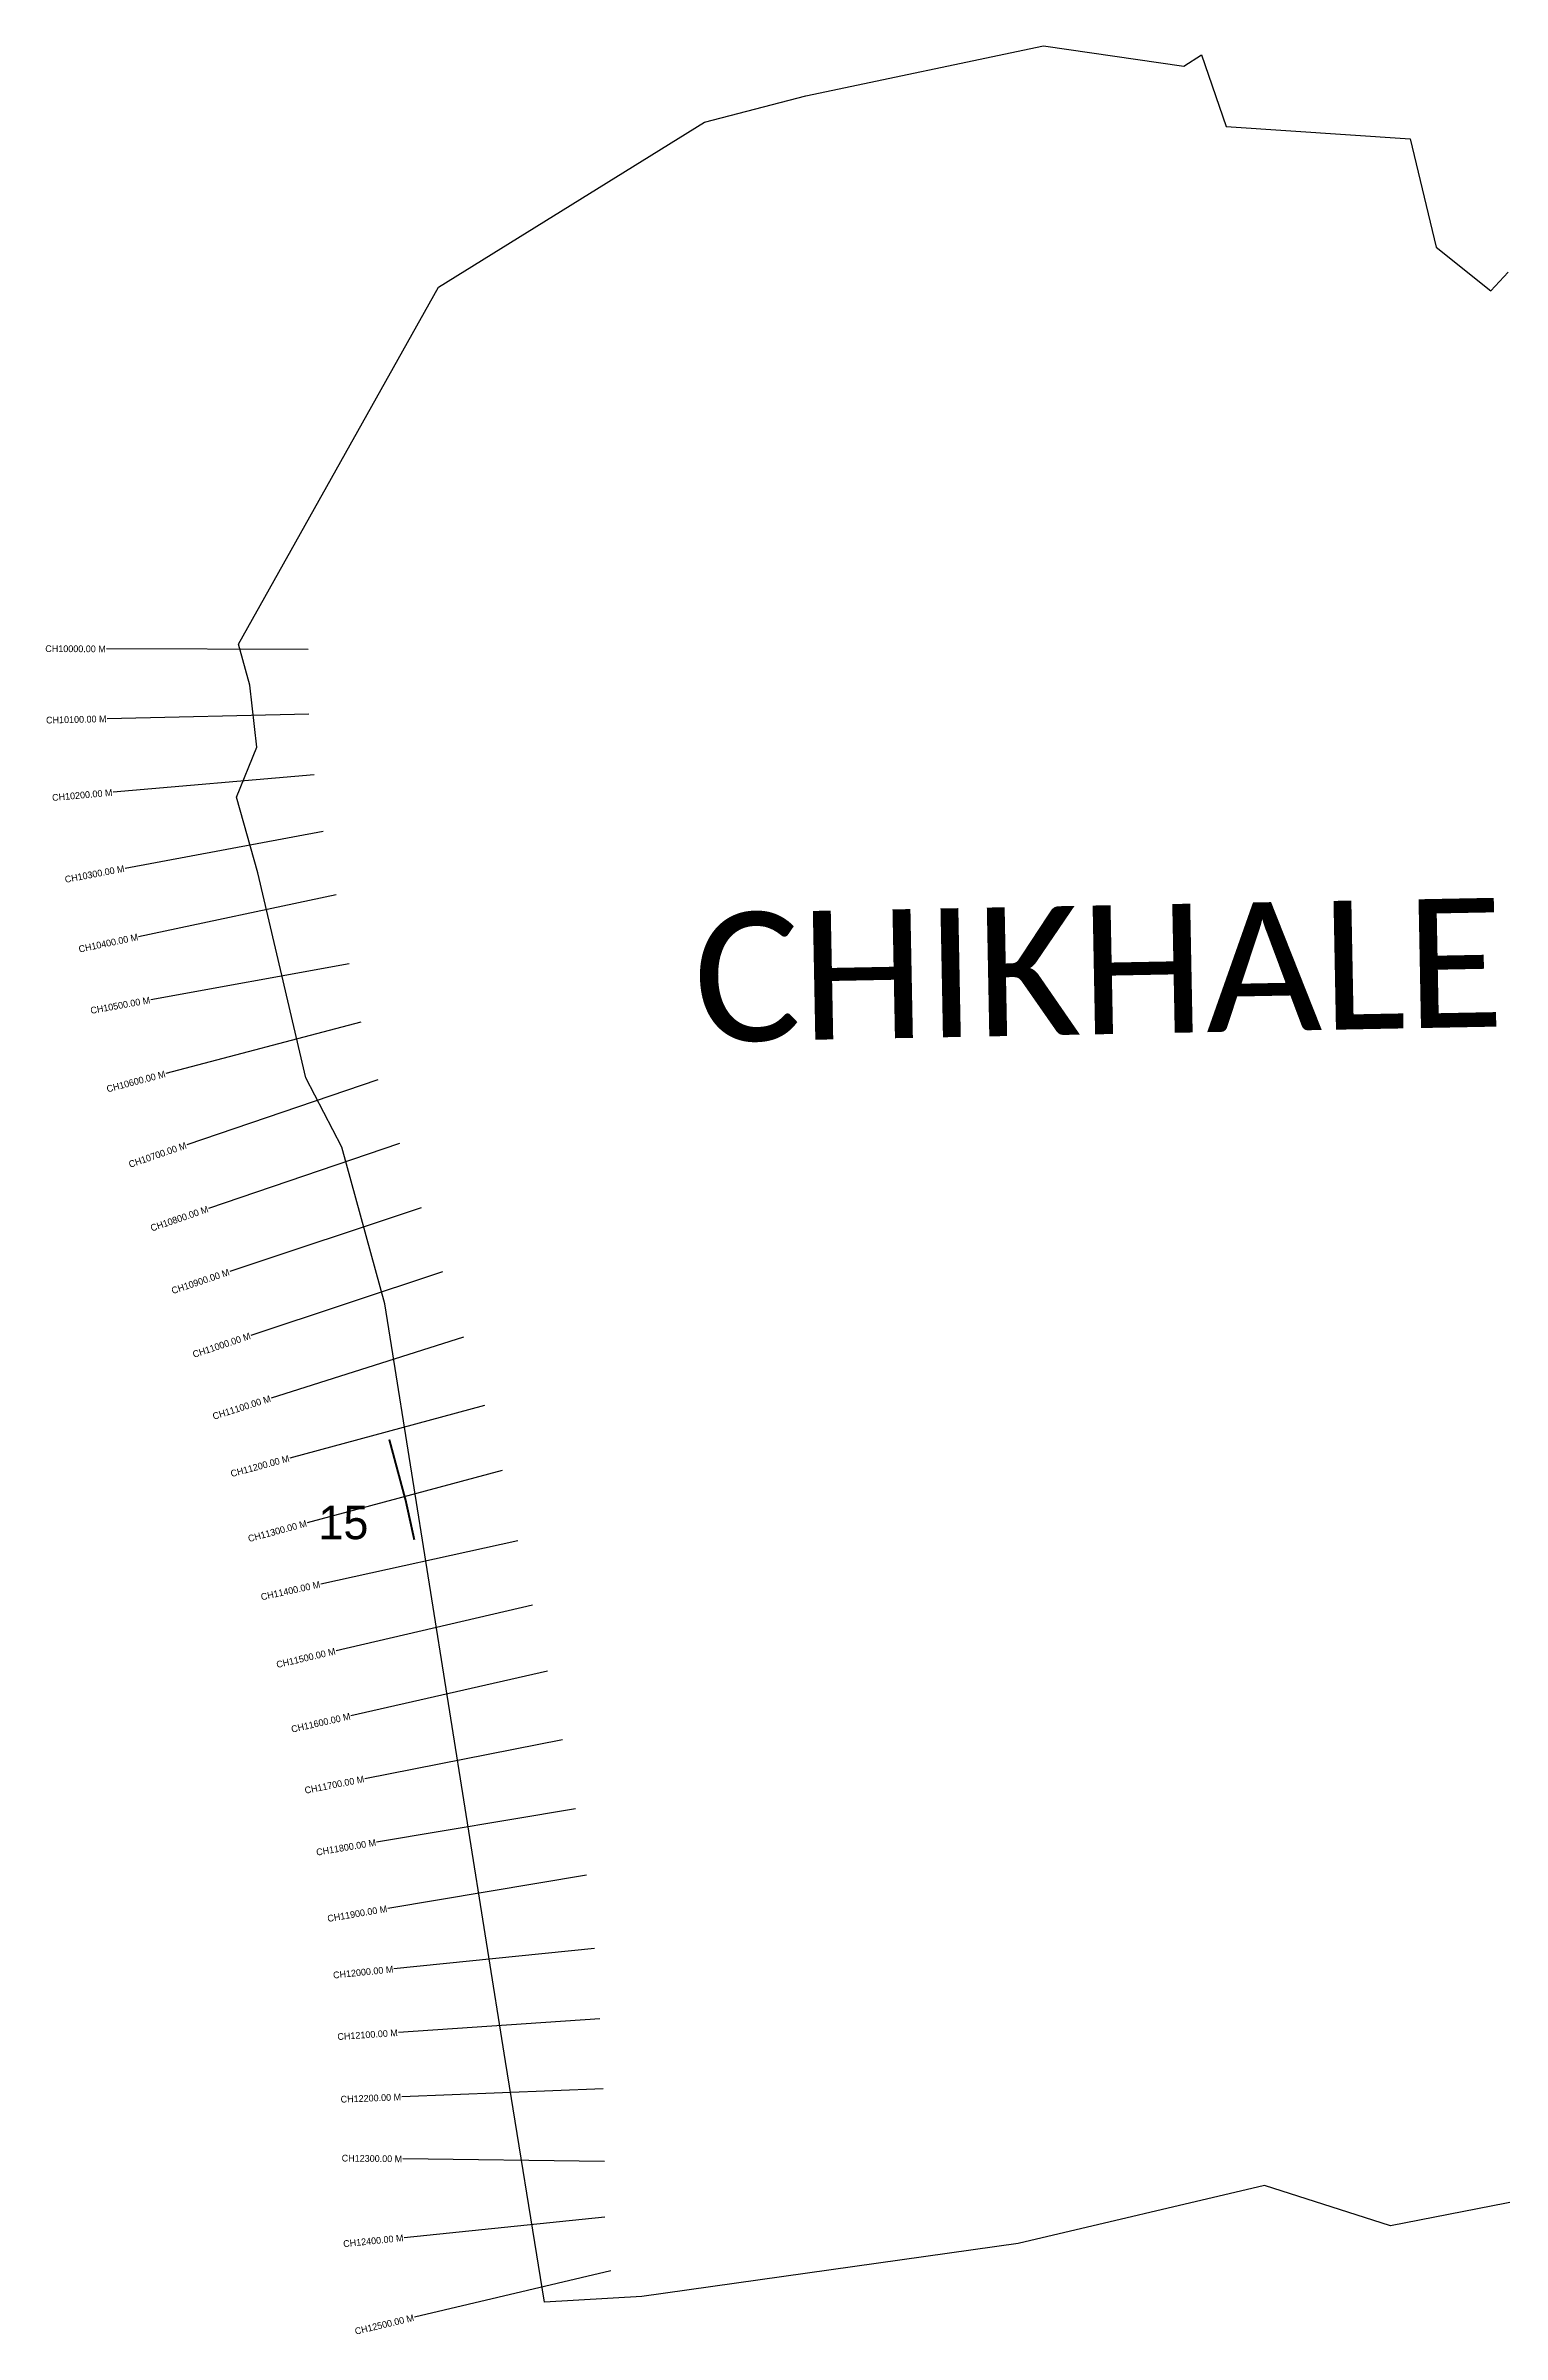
# Model space of a CAD drawing. Header units: metres. Extents: x 260288 to 264081, y 2217234 to 2220636.
# Drawn here: x 260288 to 262453, y 2217234 to 2220636 of the extents above; entities that cross this region are included whole.
import ezdxf
from ezdxf.enums import TextEntityAlignment as Align

# ---------------------------------------------------------------- set-up
doc = ezdxf.new("R2010")
doc.units = ezdxf.units.M
for name, color, linetype in [('ARTIFICIALLY PROTECTED', 4, 'Continuous'), ('CS', 134, 'Continuous'), ('CSMark', 6, 'Continuous'), ('VILLAGE NAME', 250, 'Continuous')]:
    doc.layers.add(name, color=color, linetype=linetype)

msp = doc.modelspace()

# ---------------------------------------------------------------- linework, layer by layer
at = {"color": 6}
msp.add_lwpolyline([(262502.8, 2217437.6), (262287.3, 2217395.5), (262100.1, 2217455.5), (261733.6, 2217369.1), (261174.2, 2217290.4), (261029.4, 2217281.8), (260971, 2217639.7), (260801.5, 2218704.1), (260791.6, 2218766), (260727.9, 2218999), (260674.1, 2219102), (260638.4, 2219254.5), (260602.7, 2219406.9), (260571, 2219519.3), (260601.5, 2219593.5), (260590.8, 2219685.9), (260574.4, 2219746.7), (260871.8, 2220277.1), (261267.4, 2220522.8), (261417.9, 2220561.6), (261771.5, 2220636.1), (261980.1, 2220605.9), (262006.2, 2220622.5), (262043, 2220516.1), (262316.8, 2220498), (262355.3, 2220336.9), (262436.6, 2220271.8), (262462.4, 2220299.4)], dxfattribs=at)
at = {"layer": 'ARTIFICIALLY PROTECTED', "const_width": 3, "flags": 128}
msp.add_lwpolyline([(260798.4, 2218564.3), (260823, 2218472.8), (260835.6, 2218415.3)], dxfattribs=at)
at = {"layer": 'CS'}
for p, q in [((260677.8, 2219738.7), (260377.8, 2219739.6)), ((260678.8, 2219642.5), (260378.9, 2219635.8)), ((260686.5, 2219552.6), (260387.6, 2219526.4)), ((260700.3, 2219468.4), (260405.4, 2219413.3)), ((260719.2, 2219373.8), (260425.6, 2219311.8)), ((260738.9, 2219271.2), (260443.6, 2219218)), ((260756.2, 2219184.9), (260466.2, 2219108.4)), ((260781.3, 2219099.2), (260497.4, 2219002.3)), ((260813.6, 2219004.6), (260529.7, 2218907.7)), ((260845.7, 2218908.7), (260561.1, 2218813.9)), ((260877.3, 2218813.7), (260592.6, 2218719.1)), ((260908.6, 2218716.6), (260622.7, 2218625.9)), ((260940.2, 2218614.7), (260650.5, 2218536.8)), ((260966.1, 2218518.1), (260676.4, 2218440.3)), ((260989.5, 2218413.6), (260696.4, 2218349.5)), ((261011.4, 2218318.1), (260719.2, 2218250.1)), ((261033.9, 2218219.8), (260741.3, 2218153.5)), ((261056.2, 2218117.8), (260761.9, 2218060.1)), ((261075.3, 2218015.6), (260779.5, 2217965.8)), ((261091.9, 2217917), (260796.1, 2217867.1)), ((261103.8, 2217807.9), (260805.3, 2217777.3)), ((261111.3, 2217703), (260812, 2217682.7)), ((261116.7, 2217598.9), (260816.9, 2217587.1)), ((261118.6, 2217491.1), (260818.6, 2217495)), ((261118.8, 2217408.5), (260820.3, 2217377.9)), ((261118.8, 2217408.5), (260820.3, 2217377.9)), ((261127.7, 2217328.6), (260835.8, 2217259.5)), ((261127.7, 2217328.6), (260835.8, 2217259.5))]:
    msp.add_line(p, q, dxfattribs=at)

# ---------------------------------------------------------------- texts
at = {"insert": (260693, 2218466.2), "char_height": 50, "attachment_point": 1}
msp.add_mtext_dynamic_manual_height_columns('15', width=84.374, gutter_width=1, heights=[0], dxfattribs=at)
at = {"layer": 'CSMark'}
for s, rotation, p in [('CH10000.00 M', 359.8221, (260376.8, 2219739.6)), ('CH10100.00 M', 1.2983, (260377.9, 2219635.7)), ('CH10200.00 M', 4.9981, (260386.6, 2219526.3)), ('CH10300.00 M', 10.5649, (260404.4, 2219413.2)), ('CH10400.00 M', 11.9153, (260424.6, 2219311.6)), ('CH10500.00 M', 10.2154, (260442.6, 2219217.8)), ('CH10600.00 M', 14.7836, (260465.2, 2219108.1)), ('CH10700.00 M', 18.8563, (260496.4, 2219002)), ('CH10800.00 M', 18.8563, (260528.8, 2218907.3)), ('CH10900.00 M', 18.4305, (260560.2, 2218813.6)), ('CH11000.00 M', 18.3821, (260591.7, 2218718.8)), ('CH11100.00 M', 17.601, (260621.7, 2218625.6)), ('CH11200.00 M', 15.038, (260649.5, 2218536.6)), ('CH11300.00 M', 15.038, (260675.4, 2218440)), ('CH11400.00 M', 12.3256, (260695.4, 2218349.3)), ('CH11500.00 M', 13.105, (260718.2, 2218249.9)), ('CH11600.00 M', 12.7631, (260740.4, 2218153.3)), ('CH11700.00 M', 11.0971, (260760.9, 2218059.9)), ('CH11800.00 M', 9.5583, (260778.5, 2217965.6)), ('CH11900.00 M', 9.5583, (260795.1, 2217867)), ('CH12000.00 M', 5.86, (260804.3, 2217777.2)), ('CH12100.00 M', 3.8785, (260811, 2217682.7)), ('CH12200.00 M', 2.2447, (260815.9, 2217587.1)), ('CH12300.00 M', 359.2489, (260817.6, 2217495)), ('CH12400.00 M', 5.8494, (260819.4, 2217377.8)), ('CH12400.00 M', 5.8494, (260819.4, 2217377.8)), ('CH12500.00 M', 13.3262, (260834.8, 2217259.2)), ('CH12500.00 M', 13.3262, (260834.8, 2217259.2))]:
    msp.add_text(s, height=10, rotation=rotation, dxfattribs=at).set_placement(p, align=Align.MIDDLE_RIGHT)
at = {"layer": 'VILLAGE NAME', "insert": (261248.8, 2219346.6), "char_height": 191.456, "attachment_point": 1, "rotation": 1.1028}
msp.add_mtext_dynamic_manual_height_columns('{\\fCalibri|b0|i0|c0|p34;CHIKHALE}', width=161.46, gutter_width=957.3, heights=[0], dxfattribs=at)

doc.saveas('drawing.dxf')
